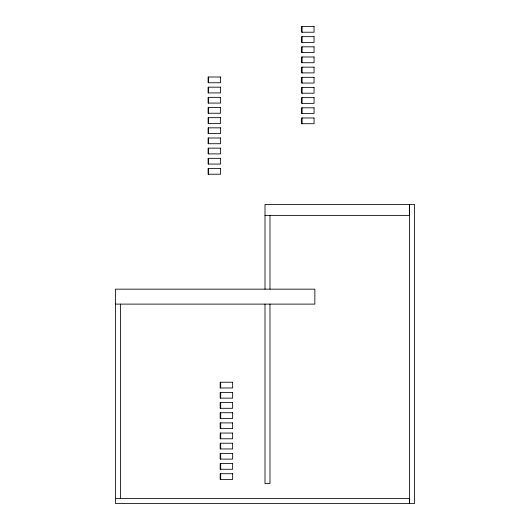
<?xml version="1.0" encoding="UTF-8"?>
<svg xmlns="http://www.w3.org/2000/svg" width="530" height="530" viewBox="0 0 530 530"><rect width="100%" height="100%" fill="white"/><g stroke="black" fill="none" stroke-linecap="round" stroke-linejoin="round"><path stroke-width="0.79" d="M265 215.385L409.558 215.385L409.558 204.421L409.558 503.5L409.558 498.518L115.46 498.518M115.46 304.114L314.846 304.114L314.846 289.161L115.46 289.161L115.46 503.5L414.54 503.5L414.54 204.421L265 204.421L265 289.161M302.093 26.5L302.093 32.231M302.093 36.663L302.093 42.393M302.093 46.826L302.093 52.556M302.093 56.988L302.093 62.719M302.093 67.151L302.093 72.888M302.093 77.314L302.093 83.051M302.093 87.476L302.093 93.214M302.093 97.646L302.093 103.376M302.093 107.809L302.093 113.539M302.093 117.971L302.093 123.702M269.982 215.385L269.982 289.161M269.982 304.114L269.982 483.559L265 483.559L265 304.114M220.679 382.236L220.679 387.973M220.679 392.405L220.679 398.136M220.679 402.568L220.679 408.299M220.679 412.731L220.679 418.462M220.679 422.894L220.679 428.624M220.679 433.056L220.679 438.787M220.679 443.219L220.679 448.95M220.679 453.382L220.679 459.113M220.679 463.545L220.679 469.275M220.679 473.707L220.679 479.438M208.608 77.016L208.608 82.746M208.608 87.178L208.608 92.916M208.608 97.341L208.608 103.078M208.608 107.504L208.608 113.241M208.608 117.673L208.608 123.404M208.608 127.836L208.608 133.567M208.608 137.999L208.608 143.729M208.608 148.161L208.608 153.892M208.608 158.324L208.608 164.055M208.608 168.487L208.608 174.218M120.443 304.114L120.443 498.518M314.058 26.5L301.596 26.5L301.596 32.231L314.058 32.231L314.058 26.5M314.058 36.663L301.596 36.663L301.596 42.393L314.058 42.393L314.058 36.663M314.058 46.826L301.596 46.826L301.596 52.556L314.058 52.556L314.058 46.826M314.058 56.988L301.596 56.988L301.596 62.719L314.058 62.719L314.058 56.988M314.058 67.151L301.596 67.151L301.596 72.888L314.058 72.888L314.058 67.151M220.566 77.016L208.105 77.016L208.105 82.746L220.566 82.746L220.566 77.016M314.058 77.314L301.596 77.314L301.596 83.051L314.058 83.051L314.058 77.314M220.566 87.178L208.105 87.178L208.105 92.916L220.566 92.916L220.566 87.178M314.058 87.476L301.596 87.476L301.596 93.214L314.058 93.214L314.058 87.476M220.566 97.341L208.105 97.341L208.105 103.078L220.566 103.078L220.566 97.341M314.058 97.646L301.596 97.646L301.596 103.376L314.058 103.376L314.058 97.646M220.566 107.504L208.105 107.504L208.105 113.241L220.566 113.241L220.566 107.504M314.058 107.809L301.596 107.809L301.596 113.539L314.058 113.539L314.058 107.809M220.566 117.673L208.105 117.673L208.105 123.404L220.566 123.404L220.566 117.673M314.058 117.971L301.596 117.971L301.596 123.702L314.058 123.702L314.058 117.971M220.566 127.836L208.105 127.836L208.105 133.567L220.566 133.567L220.566 127.836M220.566 137.999L208.105 137.999L208.105 143.729L220.566 143.729L220.566 137.999M220.566 148.161L208.105 148.161L208.105 153.892L220.566 153.892L220.566 148.161M220.566 158.324L208.105 158.324L208.105 164.055L220.566 164.055L220.566 158.324M220.566 168.487L208.105 168.487L208.105 174.218L220.566 174.218L220.566 168.487M232.644 382.236L220.182 382.236L220.182 387.973L232.644 387.973L232.644 382.236M232.644 392.405L220.182 392.405L220.182 398.136L232.644 398.136L232.644 392.405M232.644 402.568L220.182 402.568L220.182 408.299L232.644 408.299L232.644 402.568M232.644 412.731L220.182 412.731L220.182 418.462L232.644 418.462L232.644 412.731M232.644 422.894L220.182 422.894L220.182 428.624L232.644 428.624L232.644 422.894M232.644 433.056L220.182 433.056L220.182 438.787L232.644 438.787L232.644 433.056M232.644 443.219L220.182 443.219L220.182 448.95L232.644 448.95L232.644 443.219M232.644 453.382L220.182 453.382L220.182 459.113L232.644 459.113L232.644 453.382M232.644 463.545L220.182 463.545L220.182 469.275L232.644 469.275L232.644 463.545M232.644 473.707L220.182 473.707L220.182 479.438L232.644 479.438L232.644 473.707"/></g></svg>
